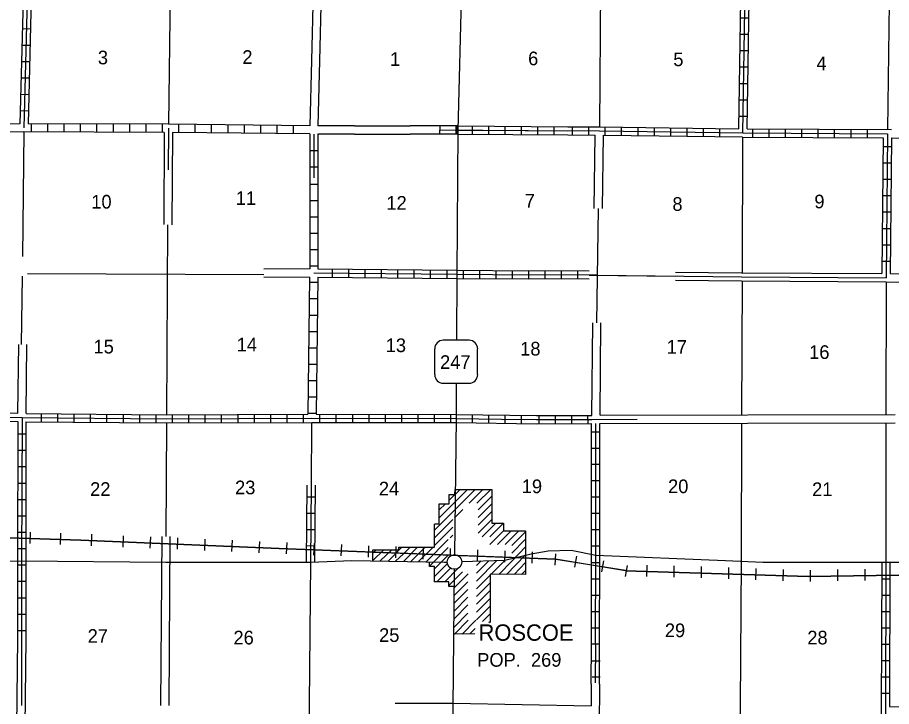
# Model space of a CAD drawing. Extents: x 1317104 to 1899026, y 16348238 to 16787031.
# Drawn here: x 1537542 to 1569552, y 16506705 to 16531947 of the extents above; entities that cross this region are included whole.
import ezdxf

# ---------------------------------------------------------------- set-up
doc = ezdxf.new("R2010")
doc.units = 0
for name, color, linetype in [('L10', 7, 'Continuous'), ('L11', 7, 'Continuous'), ('L13', 7, 'Continuous'), ('L14', 7, 'Continuous'), ('L15', 7, 'Continuous'), ('L16', 7, 'Continuous'), ('L3', 7, 'Continuous'), ('L4', 7, 'Continuous'), ('L8', 7, 'Continuous'), ('L9', 7, 'Continuous')]:
    doc.layers.add(name, color=color, linetype=linetype)

msp = doc.modelspace()

# ---------------------------------------------------------------- linework, layer by layer
at = {"layer": 'L10'}
for points in [[(1548369, 16532897), (1548305, 16530368)], [(1548669, 16532889), (1548605, 16530360)], [(1548305, 16530368), (1548244, 16527981)], [(1548605, 16530360), (1548544, 16527972)], [(1549888, 16527972), (1548544, 16527972)], [(1552997, 16527972), (1551927, 16527972)], [(1549884, 16527672), (1548544, 16527672)], [(1552989, 16527672), (1551923, 16527672)], [(1553503, 16506830), (1558554, 16506730)]]:
    msp.add_lwpolyline(points, dxfattribs=at)
at = {"layer": 'L11'}
for p, q in [((1549886, 16527972), (1551925, 16527972)), ((1549886, 16527672), (1551925, 16527672)), ((1537545, 16509195), (1537456, 16501581)), ((1537845, 16509192), (1537756, 16501580)), ((1558558, 16507522), (1558554, 16506730)), ((1558858, 16507521), (1558827, 16501513)), ((1551378, 16506834), (1553503, 16506830))]:
    msp.add_line(p, q, dxfattribs=at)
for points in [[(1542920, 16527739), (1542899, 16524358)], [(1543220, 16527739), (1543199, 16524356)], [(1558666, 16524948), (1558702, 16527639)], [(1558967, 16524949), (1559002, 16527631)], [(1569549, 16527539), (1574674, 16527518)], [(1548244, 16522739), (1546563, 16522725)], [(1548236, 16522439), (1546565, 16522426)], [(1561639, 16522621), (1564061, 16522597), (1569202, 16522564)], [(1561641, 16522321), (1564061, 16522297), (1569352, 16522264)], [(1558577, 16517372), (1558611, 16520765)], [(1558877, 16517378), (1558912, 16520762)], [(1537561, 16517447), (1537590, 16519972)], [(1537861, 16517439), (1537890, 16519969)], [(1558877, 16517378), (1569691, 16517401)], [(1558869, 16517078), (1569691, 16517101)], [(1542826, 16512932), (1542786, 16506747)], [(1543126, 16512936), (1543086, 16506747)]]:
    msp.add_lwpolyline(points, dxfattribs=at)
at = {"layer": 'L13'}
for p, q in [((1558761, 16520763), (1558816, 16524948)), ((1558477, 16522507), (1561640, 16522470))]:
    msp.add_line(p, q, dxfattribs=at)
for points in [[(1558927, 16538164), (1558852, 16527939)], [(1569544, 16538064), (1569402, 16527839)], [(1543136, 16532906), (1543070, 16528039)], [(1537778, 16527756), (1537720, 16523197)], [(1564097, 16527565), (1564077, 16522597)], [(1543042, 16524357), (1543003, 16517397)], [(1537711, 16522472), (1537681, 16519971)], [(1537903, 16522572), (1546562, 16522530)], [(1564077, 16522297), (1564061, 16517389)], [(1569352, 16522264), (1569348, 16517400)], [(1542995, 16517097), (1542974, 16512934)], [(1548307, 16514813), (1548328, 16517114)], [(1564060, 16517089), (1564044, 16512014)], [(1569348, 16517100), (1569344, 16511989)], [(1548186, 16501589), (1548281, 16511989)], [(1564044, 16512014), (1563977, 16501480)]]:
    msp.add_lwpolyline(points, dxfattribs=at)
at = {"layer": 'L15'}
for p, q in [((1538011, 16513089), (1537995, 16512672)), ((1539120, 16513055), (1539103, 16512639)), ((1540253, 16513014), (1540236, 16512597)), ((1541411, 16512964), (1541395, 16512547)), ((1542411, 16512922), (1542386, 16512505)), ((1543403, 16512880), (1543386, 16512464)), ((1544403, 16512839), (1544386, 16512422)), ((1545403, 16512797), (1545386, 16512380)), ((1546403, 16512755), (1546386, 16512339)), ((1547403, 16512714), (1547386, 16512297)), ((1548403, 16512672), (1548386, 16512255)), ((1549403, 16512639), (1549386, 16512222)), ((1550403, 16512597), (1550386, 16512180)), ((1551403, 16512564), (1551386, 16512147)), ((1552394, 16512522), (1552386, 16512105)), ((1553394, 16512489), (1553386, 16512214)), ((1554394, 16512447), (1554378, 16512030)), ((1555394, 16512405), (1555378, 16511989)), ((1556394, 16512372), (1556378, 16511955)), ((1557244, 16512305), (1557227, 16511889)), ((1558019, 16512214), (1557944, 16511805)), ((1559814, 16511683), (1557253, 16512093)), ((1559002, 16512047), (1558936, 16511639)), ((1559869, 16511872), (1559802, 16511464)), ((1560586, 16511889), (1560577, 16511472)), ((1561586, 16511855), (1561577, 16511439)), ((1562586, 16511830), (1562577, 16511414)), ((1563586, 16511797), (1563577, 16511380)), ((1564586, 16511764), (1564577, 16511347)), ((1565586, 16511730), (1565569, 16511314)), ((1566577, 16511705), (1566577, 16511289)), ((1567577, 16511722), (1567577, 16511305)), ((1568577, 16511739), (1568577, 16511322))]:
    msp.add_line(p, q, dxfattribs=at)
for points in [[(1539861, 16512797), (1530087, 16513114), (1522888, 16513399)], [(1522937, 16513397), (1530087, 16513114), (1539861, 16512797)], [(1539861, 16512797), (1547128, 16512489), (1557244, 16512105)], [(1553419, 16512247), (1547128, 16512489), (1539861, 16512797)], [(1557244, 16512105), (1553703, 16512239)], [(1559811, 16511680), (1557244, 16512105)], [(1559811, 16511680), (1566502, 16511472), (1569819, 16511522), (1574435, 16511472)], [(1574435, 16511472), (1569819, 16511522), (1566502, 16511472), (1559811, 16511680)]]:
    msp.add_lwpolyline(points, dxfattribs=at)
at = {"layer": 'L16'}
for p, q in [((1553348, 16514134), (1553348, 16514478)), ((1553348, 16514478), (1553563, 16514478)), ((1553563, 16514478), (1553571, 16514655)), ((1553571, 16514655), (1554909, 16514658)), ((1554909, 16514658), (1554909, 16513425)), ((1552984, 16514134), (1553348, 16514134)), ((1552984, 16513387), (1552984, 16514134)), ((1552817, 16512547), (1552818, 16513387)), ((1552984, 16513387), (1552818, 16513387)), ((1554909, 16513425), (1555337, 16513425)), ((1555337, 16513425), (1555337, 16513139)), ((1555337, 16513139), (1556144, 16513139)), ((1556144, 16513139), (1556144, 16511544)), ((1551511, 16512447), (1551511, 16512547)), ((1551511, 16512547), (1552817, 16512547)), ((1550553, 16512444), (1551511, 16512447)), ((1550553, 16512045), (1550553, 16512444)), ((1552633, 16511831), (1552631, 16511997)), ((1552817, 16511831), (1552633, 16511831)), ((1552817, 16511274), (1552817, 16511831)), ((1556144, 16511544), (1554848, 16511557)), ((1554848, 16511557), (1554848, 16509780)), ((1553340, 16511274), (1552817, 16511274)), ((1553340, 16511102), (1553340, 16511274)), ((1553539, 16511102), (1553340, 16511102)), ((1554294, 16509363), (1553521, 16509362))]:
    msp.add_line(p, q, dxfattribs=at)
for points in [[(1552818, 16513171), (1554304, 16514657)], [(1552984, 16513620), (1554020, 16514656)], [(1553348, 16514264), (1553753, 16514655)], [(1554086, 16514156), (1554588, 16514657)], [(1554370, 16514157), (1554872, 16514658)], [(1552984, 16513912), (1553214, 16514134)], [(1554409, 16513912), (1554909, 16514412)], [(1554409, 16513628), (1554909, 16514128)], [(1553553, 16513622), (1553848, 16513918)], [(1554409, 16513345), (1554909, 16513845)], [(1552818, 16512887), (1553484, 16513554)], [(1554409, 16513062), (1554909, 16513562)], [(1552819, 16512605), (1553484, 16513270)], [(1554555, 16512925), (1555055, 16513425)], [(1554837, 16512923), (1555337, 16513423)], [(1553384, 16512887), (1553484, 16512987)], [(1554837, 16512640), (1555337, 16513140)], [(1555119, 16512639), (1555619, 16513139)], [(1555402, 16512639), (1555902, 16513139)], [(1555644, 16512605), (1556144, 16513105)], [(1555644, 16512322), (1556144, 16512841)], [(1551121, 16512033), (1551621, 16512547)], [(1551392, 16512028), (1551678, 16512305), (1551919, 16512547)], [(1551678, 16512023), (1552195, 16512547)], [(1551949, 16512018), (1552478, 16512547)], [(1552227, 16512013), (1552761, 16512547)], [(1552506, 16512009), (1553318, 16512820)], [(1552632, 16511844), (1553317, 16512528)], [(1555644, 16512034), (1556144, 16512553)], [(1550553, 16512329), (1550675, 16512444)], [(1550554, 16512055), (1550965, 16512444)], [(1550827, 16512038), (1551256, 16512444)], [(1552817, 16511753), (1553317, 16512253)], [(1555449, 16511544), (1556144, 16512265)], [(1552817, 16511470), (1553287, 16511940)], [(1554348, 16511868), (1554525, 16512044)], [(1554348, 16511585), (1554808, 16512044)], [(1554348, 16511301), (1555091, 16512044)], [(1554887, 16511557), (1555375, 16512044)], [(1555171, 16511544), (1555654, 16512044)], [(1555727, 16511544), (1556144, 16511977)], [(1552906, 16511276), (1553404, 16511774)], [(1553188, 16511274), (1553685, 16511771)], [(1553340, 16511143), (1553842, 16511645)], [(1553539, 16511058), (1554043, 16511562)], [(1556005, 16511544), (1556144, 16511688)], [(1553536, 16510773), (1554041, 16511277)], [(1554348, 16511018), (1554848, 16511518)], [(1554348, 16510737), (1554848, 16511242)], [(1553534, 16510487), (1554039, 16510992)], [(1554348, 16510450), (1554848, 16510958)], [(1553532, 16510201), (1554038, 16510707)], [(1554348, 16510168), (1554848, 16510668)], [(1553533, 16509921), (1554039, 16510427)], [(1554348, 16509885), (1554848, 16510385)], [(1553531, 16509618), (1554034, 16510130)], [(1554571, 16509825), (1554848, 16510102)], [(1553542, 16509362), (1554043, 16509863)], [(1553826, 16509362), (1554327, 16509863)], [(1554809, 16509780), (1554848, 16509819)], [(1554109, 16509363), (1554304, 16509558)]]:
    msp.add_lwpolyline(points, dxfattribs=at)
msp.add_circle((1553548, 16512003), 269, dxfattribs=at)
at = {"layer": 'L3'}
for p, q in [((1554086, 16520122), (1553136, 16520122)), ((1552819, 16519806), (1552819, 16518864)), ((1554394, 16518864), (1554394, 16519806)), ((1553136, 16518547), (1554086, 16518547))]:
    msp.add_line(p, q, dxfattribs=at)
for points in [[(1553819, 16538356), (1553803, 16533106), (1553669, 16527822), (1553628, 16522539), (1553619, 16520122)], [(1553611, 16518547), (1553603, 16517256)], [(1553603, 16517256), (1553544, 16512272)], [(1553819, 16512022), (1555386, 16512072), (1556353, 16512305), (1556977, 16512405), (1557819, 16512430), (1558719, 16512255), (1563477, 16512055), (1564844, 16511997), (1569344, 16511989)], [(1532395, 16512030), (1537695, 16512039), (1542970, 16511997), (1548278, 16511989), (1549786, 16512055), (1553178, 16511997), (1553278, 16511997)], [(1569344, 16511989), (1574569, 16511997), (1579877, 16511989), (1581802, 16511964)]]:
    msp.add_lwpolyline(points, dxfattribs=at)
for centre, start, end in [((1553136, 16519808), 90.0011, 180.0011), ((1554081, 16519808), 0.0011, 90.0011), ((1553136, 16518863), 180.0011, 270.0011), ((1554081, 16518863), 270.0011, 0.0011)]:
    msp.add_arc(centre, 315, start, end, dxfattribs=at)
at = {"layer": 'L4'}
msp.add_lwpolyline([(1553461, 16496080), (1553486, 16501397), (1553503, 16506680), (1553544, 16511730)], dxfattribs=at)
at = {"layer": 'L8'}
for p, q in [((1564327, 16531922), (1564027, 16531922)), ((1537720, 16531539), (1538020, 16531531)), ((1564319, 16531322), (1564019, 16531322)), ((1537703, 16530939), (1538003, 16530931)), ((1564311, 16530722), (1564011, 16530722)), ((1537686, 16530339), (1537986, 16530331)), ((1564302, 16530122), (1564002, 16530122)), ((1537678, 16529739), (1537978, 16529731)), ((1564286, 16529522), (1563986, 16529522)), ((1537661, 16529139), (1537961, 16529131)), ((1564277, 16528922), (1563977, 16528922)), ((1537645, 16528539), (1537945, 16528531)), ((1564269, 16528322), (1563969, 16528322)), ((1538053, 16527756), (1538053, 16528056)), ((1538653, 16527756), (1538653, 16528056)), ((1539253, 16527747), (1539253, 16528047)), ((1539853, 16527747), (1539853, 16528047)), ((1540453, 16527747), (1540453, 16528047)), ((1541053, 16527747), (1541053, 16528047)), ((1541653, 16527747), (1541653, 16528047)), ((1542253, 16527739), (1542253, 16528039)), ((1542853, 16527739), (1542853, 16528039)), ((1543453, 16527731), (1543453, 16528031)), ((1544053, 16527731), (1544053, 16528031)), ((1544653, 16527722), (1544653, 16528022)), ((1545253, 16527714), (1545253, 16528014)), ((1545853, 16527706), (1545853, 16528006)), ((1546453, 16527706), (1546453, 16528006)), ((1547053, 16527697), (1547053, 16527997)), ((1547653, 16527689), (1547653, 16527989)), ((1553016, 16527677), (1553018, 16527976)), ((1553612, 16527673), (1553614, 16527972)), ((1553653, 16527672), (1553653, 16527972)), ((1553669, 16527672), (1553669, 16527972)), ((1554209, 16527670), (1554211, 16527968)), ((1554806, 16527666), (1554808, 16527964)), ((1555402, 16527662), (1555404, 16527960)), ((1555999, 16527658), (1556001, 16527956)), ((1556595, 16527654), (1556597, 16527953)), ((1557192, 16527650), (1557194, 16527949)), ((1557869, 16527647), (1557869, 16527947)), ((1558469, 16527639), (1558469, 16527939)), ((1559069, 16527639), (1559069, 16527939)), ((1559669, 16527631), (1559669, 16527931)), ((1560269, 16527622), (1560269, 16527922)), ((1560869, 16527614), (1560869, 16527914)), ((1561469, 16527606), (1561469, 16527906)), ((1562069, 16527597), (1562069, 16527897)), ((1562669, 16527589), (1562669, 16527889)), ((1563269, 16527581), (1563269, 16527881)), ((1564469, 16527572), (1564469, 16527872)), ((1548244, 16527681), (1548244, 16526077)), ((1548544, 16527672), (1548544, 16526077)), ((1553017, 16527826), (1557700, 16527796)), ((1565069, 16527564), (1565069, 16527864)), ((1565669, 16527564), (1565669, 16527864)), ((1566269, 16527556), (1566269, 16527856)), ((1566869, 16527556), (1566869, 16527856)), ((1567469, 16527547), (1567469, 16527847)), ((1568069, 16527547), (1568069, 16527847)), ((1568669, 16527547), (1568669, 16527847)), ((1548245, 16527076), (1548544, 16527076)), ((1569244, 16527222), (1569544, 16527222)), ((1569244, 16526622), (1569544, 16526622)), ((1548245, 16526479), (1548544, 16526479)), ((1569235, 16526022), (1569535, 16526022)), ((1548253, 16525847), (1548553, 16525847)), ((1569227, 16525422), (1569527, 16525422)), ((1548253, 16525247), (1548553, 16525247)), ((1569227, 16524822), (1569527, 16524822)), ((1548244, 16524647), (1548544, 16524647)), ((1548244, 16524047), (1548544, 16524047)), ((1569219, 16524222), (1569519, 16524222)), ((1548244, 16523447), (1548544, 16523447)), ((1569210, 16523622), (1569510, 16523622)), ((1548244, 16522847), (1548544, 16522847)), ((1569210, 16523022), (1569510, 16523022)), ((1549061, 16522739), (1549061, 16522439)), ((1549661, 16522731), (1549661, 16522431)), ((1550261, 16522731), (1550261, 16522431)), ((1550861, 16522722), (1550861, 16522422)), ((1551461, 16522714), (1551461, 16522414)), ((1552061, 16522706), (1552061, 16522406)), ((1552661, 16522697), (1552661, 16522397)), ((1553261, 16522689), (1553261, 16522389)), ((1553861, 16522689), (1553861, 16522389)), ((1554461, 16522681), (1554461, 16522381)), ((1555061, 16522681), (1555061, 16522381)), ((1555661, 16522672), (1555661, 16522372)), ((1556259, 16522668), (1556257, 16522370)), ((1556856, 16522664), (1556854, 16522366)), ((1557452, 16522660), (1557450, 16522362)), ((1558049, 16522656), (1558047, 16522358)), ((1548236, 16522247), (1548536, 16522247)), ((1548236, 16521647), (1548536, 16521647)), ((1548228, 16521047), (1548528, 16521047)), ((1548219, 16520447), (1548519, 16520447)), ((1548211, 16519847), (1548511, 16519847)), ((1548203, 16519247), (1548503, 16519247)), ((1548194, 16518647), (1548494, 16518647)), ((1548186, 16518047), (1548486, 16518047)), ((1538420, 16517139), (1538420, 16517439)), ((1539020, 16517139), (1539020, 16517439)), ((1539620, 16517131), (1539620, 16517431)), ((1540220, 16517122), (1540220, 16517422)), ((1540820, 16517114), (1540820, 16517414)), ((1541420, 16517114), (1541420, 16517414)), ((1542020, 16517106), (1542020, 16517406)), ((1542620, 16517097), (1542620, 16517397)), ((1543220, 16517097), (1543220, 16517397)), ((1543820, 16517097), (1543820, 16517397)), ((1544420, 16517106), (1544420, 16517406)), ((1545020, 16517106), (1545020, 16517406)), ((1545620, 16517106), (1545620, 16517406)), ((1546219, 16517106), (1546219, 16517406)), ((1546819, 16517106), (1546819, 16517406)), ((1547419, 16517114), (1547419, 16517414)), ((1548019, 16517114), (1548019, 16517414)), ((1548186, 16517447), (1548486, 16517447)), ((1548619, 16517114), (1548619, 16517414)), ((1549219, 16517114), (1549219, 16517414)), ((1549819, 16517114), (1549819, 16517414)), ((1550419, 16517114), (1550419, 16517414)), ((1551019, 16517106), (1551019, 16517406)), ((1551619, 16517106), (1551619, 16517406)), ((1552219, 16517106), (1552219, 16517406)), ((1552819, 16517106), (1552819, 16517406)), ((1553419, 16517106), (1553419, 16517406)), ((1554203, 16517097), (1554203, 16517397)), ((1554803, 16517089), (1554803, 16517389)), ((1555403, 16517081), (1555403, 16517381)), ((1556003, 16517072), (1556003, 16517372)), ((1556634, 16517366), (1556635, 16517068)), ((1557231, 16517368), (1557232, 16517069)), ((1557827, 16517370), (1557828, 16517071)), ((1558424, 16517371), (1558425, 16517073)), ((1537861, 16516680), (1537561, 16516680)), ((1558868, 16516760), (1558570, 16516760)), ((1537861, 16516080), (1537561, 16516080)), ((1558868, 16516163), (1558570, 16516163)), ((1537853, 16515480), (1537553, 16515480)), ((1558868, 16515566), (1558570, 16515566)), ((1537853, 16514880), (1537553, 16514880)), ((1548131, 16511989), (1548157, 16514815)), ((1548431, 16511996), (1548457, 16514812)), ((1558868, 16514970), (1558570, 16514970)), ((1537853, 16514280), (1537553, 16514280)), ((1548452, 16514374), (1548154, 16514376)), ((1558868, 16514373), (1558570, 16514373)), ((1537853, 16513680), (1537553, 16513680)), ((1548446, 16513777), (1548148, 16513780)), ((1558868, 16513777), (1558570, 16513777)), ((1548441, 16513181), (1548143, 16513183)), ((1558868, 16513180), (1558570, 16513180)), ((1537845, 16513080), (1537545, 16513080)), ((1548436, 16512584), (1548137, 16512587)), ((1558868, 16512583), (1558570, 16512583)), ((1537845, 16512480), (1537545, 16512480)), ((1537845, 16511880), (1537545, 16511880)), ((1558569, 16511980), (1558867, 16511979)), ((1569194, 16511989), (1569494, 16511989)), ((1537845, 16511280), (1537545, 16511280)), ((1558567, 16511383), (1558866, 16511383)), ((1569194, 16511389), (1569494, 16511389)), ((1537845, 16510680), (1537545, 16510680)), ((1558566, 16510787), (1558864, 16510786)), ((1569194, 16510789), (1569494, 16510789)), ((1537845, 16510080), (1537545, 16510080)), ((1558564, 16510190), (1558862, 16510189)), ((1569185, 16510189), (1569485, 16510189)), ((1537845, 16509480), (1537545, 16509480)), ((1558562, 16509594), (1558860, 16509593)), ((1569185, 16509589), (1569485, 16509589)), ((1558562, 16509008), (1558860, 16509007)), ((1569185, 16508989), (1569485, 16508989)), ((1558585, 16508375), (1558884, 16508375)), ((1569185, 16508389), (1569485, 16508389)), ((1558585, 16507790), (1558884, 16507789)), ((1569177, 16507789), (1569477, 16507789)), ((1569177, 16507189), (1569477, 16507189))]:
    msp.add_line(p, q, dxfattribs=at)
for points in [[(1538028, 16548931), (1537986, 16543647), (1537945, 16538372), (1537886, 16532139), (1537778, 16527906)], [(1564111, 16527722), (1564277, 16538272), (1564302, 16543556), (1564277, 16546181)], [(1563961, 16527872), (1564119, 16538122)], [(1564261, 16527864), (1564419, 16538114)], [(1537736, 16532931), (1537736, 16532139), (1537628, 16528056)], [(1538036, 16532914), (1538036, 16532139), (1537928, 16528056)], [(1537628, 16528056), (1532678, 16528022)], [(1548244, 16527981), (1543070, 16528039), (1537928, 16528056)], [(1543070, 16527889), (1543061, 16526372)], [(1553669, 16527972), (1552997, 16527972)], [(1553669, 16527972), (1557701, 16527946)], [(1557701, 16527946), (1558852, 16527939), (1563961, 16527872)], [(1542920, 16527739), (1537778, 16527756), (1532678, 16527722)], [(1548244, 16527681), (1543220, 16527739)], [(1548394, 16527672), (1548394, 16526077)], [(1553669, 16527672), (1552989, 16527672)], [(1553669, 16527822), (1558852, 16527789), (1564111, 16527722), (1569402, 16527689), (1569352, 16522414)], [(1553669, 16527672), (1557701, 16527646)], [(1557701, 16527646), (1558702, 16527639)], [(1559002, 16527631), (1564097, 16527571)], [(1564097, 16527565), (1569252, 16527539), (1569202, 16522564)], [(1564261, 16527864), (1569552, 16527839)], [(1569549, 16527539), (1569502, 16522564)], [(1548244, 16526077), (1548244, 16522739)], [(1548544, 16526077), (1548544, 16522739)], [(1548236, 16522439), (1548178, 16517414)], [(1548394, 16522597), (1553628, 16522539), (1556261, 16522522)], [(1548536, 16522439), (1548478, 16517414)], [(1548536, 16522439), (1553628, 16522389), (1556261, 16522372)], [(1548544, 16522739), (1553628, 16522689), (1556261, 16522672)], [(1558475, 16522507), (1556260, 16522522)], [(1558476, 16522657), (1556261, 16522672)], [(1569502, 16522564), (1574619, 16522497), (1579760, 16522506)], [(1558478, 16522357), (1556261, 16522372)], [(1569352, 16522264), (1574469, 16522206)], [(1532420, 16517322), (1537711, 16517297), (1543003, 16517247), (1548328, 16517264), (1553603, 16517256)], [(1533956, 16517459), (1537561, 16517447)], [(1537861, 16517439), (1543003, 16517397), (1548178, 16517414)], [(1548478, 16517414), (1553603, 16517406)], [(1553603, 16517406), (1556553, 16517366)], [(1556553, 16517366), (1558577, 16517372)], [(1533955, 16517159), (1537553, 16517147)], [(1537553, 16517147), (1537545, 16512039), (1537545, 16509195)], [(1537711, 16517297), (1537695, 16512039), (1537695, 16510680)], [(1537853, 16517139), (1537845, 16512039), (1537845, 16509195)], [(1537853, 16517139), (1543003, 16517097), (1548328, 16517114), (1553603, 16517106)], [(1553603, 16517256), (1556103, 16517222)], [(1553603, 16517106), (1556554, 16517066)], [(1556553, 16517216), (1558578, 16517222)], [(1556554, 16517066), (1558569, 16517072)], [(1558569, 16512285), (1558569, 16517072)], [(1558719, 16512285), (1558719, 16517072)], [(1558869, 16512249), (1558869, 16517078)], [(1548281, 16511989), (1548307, 16514813)], [(1558559, 16508997), (1558569, 16512285)], [(1558709, 16508997), (1558719, 16512284)], [(1558860, 16508997), (1558869, 16512249)], [(1569194, 16511989), (1569177, 16506555), (1569135, 16501439)], [(1569344, 16511989), (1569327, 16506555), (1569285, 16501289)], [(1569494, 16511989), (1569477, 16506705)], [(1558555, 16507521), (1558559, 16508997)], [(1558856, 16507522), (1558860, 16508997)], [(1569477, 16506705), (1574394, 16506639)]]:
    msp.add_lwpolyline(points, dxfattribs=at)
at = {"layer": 'L9'}
for points in [[(1558786, 16522506), (1556261, 16522522)], [(1558786, 16522506), (1564061, 16522447), (1569352, 16522414)], [(1556103, 16517222), (1560236, 16517231)], [(1537695, 16510680), (1537686, 16506739)], [(1558709, 16508997), (1558705, 16507568)]]:
    msp.add_lwpolyline(points, dxfattribs=at)

# ---------------------------------------------------------------- texts
at = {"layer": 'L14'}
for s, p in [('2', (1545778, 16530247)), ('3', (1540486, 16530231)), ('1', (1551186, 16530172)), ('6', (1556244, 16530197)), ('5', (1561561, 16530164)), ('4', (1566802, 16530014)), ('10', (1540245, 16524947)), ('11', (1545536, 16525081)), ('12', (1551053, 16524906)), ('7', (1556119, 16524981)), ('8', (1561527, 16524864)), ('9', (1566727, 16524956)), ('14', (1545570, 16519714)), ('13', (1551028, 16519689)), ('15', (1540328, 16519639)), ('18', (1555953, 16519564)), ('17', (1561319, 16519631)), ('16', (1566536, 16519439)), ('22', (1540203, 16514422)), ('23', (1545511, 16514480)), ('24', (1550778, 16514439)), ('19', (1556011, 16514522)), ('20', (1561369, 16514522)), ('21', (1566644, 16514414)), ('29', (1561252, 16509247)), ('27', (1540111, 16509039)), ('26', (1545453, 16508980)), ('25', (1550786, 16509072)), ('28', (1566469, 16508980))]:
    msp.add_text(s, height=500, rotation=0, dxfattribs=at).set_placement(p)
at = {"layer": 'L16'}
for s, height, p in [('ROSCOE', 600, (1554428, 16509114)), ('POP.  269', 500, (1554378, 16508164))]:
    msp.add_text(s, height=height, rotation=0, dxfattribs=at).set_placement(p)
at = {"layer": 'L3'}
msp.add_text('247', height=500, rotation=0, dxfattribs=at).set_placement((1553019, 16519072))

doc.saveas('drawing.dxf')
